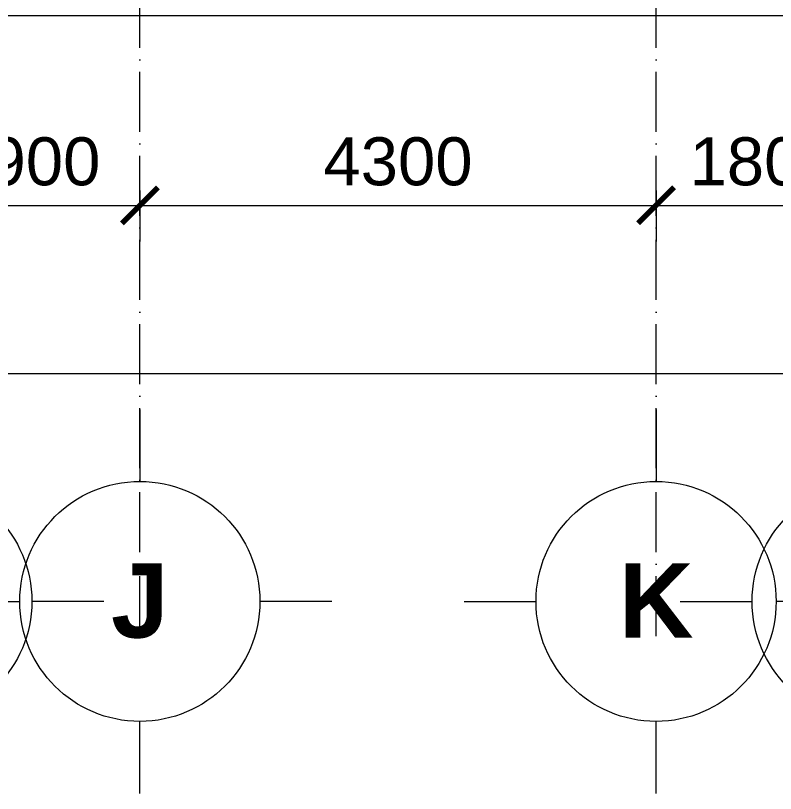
# Model space of a CAD drawing. Header units: millimetres. Extents: x -8482 to 130249, y -7482 to 93550.
# Drawn here: x 25814 to 32144, y -7482 to -1000 of the extents above; entities that cross this region are included whole.
import ezdxf

# ---------------------------------------------------------------- set-up
doc = ezdxf.new("R2010")
doc.units = ezdxf.units.MM
doc.linetypes.add('Grid Line', pattern=[14, 10, -2, 0, -2])
for name, color, linetype, lineweight in [('DIM', 1, 'Continuous', 5), ('KH', 6, 'Continuous', 5), ('MOC RANH', 83, 'Continuous', 15), ('TRUC', 225, 'Continuous', 5)]:
    doc.layers.add(name, color=color, linetype=linetype, lineweight=lineweight)
doc.styles.add('Arial_B', font='arialbd_1.ttf', dxfattribs={"height": 619.047619})
doc.styles.add('TA1', font='arial_1.ttf')
doc.dimstyles.new('D_200_KTx2', dxfattribs={"dimtxt": 400, "dimasz": 300, "dimexe": 300, "dimexo": 300, "dimgap": 160, "dimtad": 1, "dimdec": 0, "dimzin": 9, "dimtxsty": 'TA1', "dimblk": 'ARCHTICK', "dimcen": 1, "dimdle": 300, "dimclrd": 256, "dimclre": 256, "dimclrt": 7, "dimadec": 0, "dimazin": 0, "dimtfac": 1, "dimtdec": 0, "dimtix": 1, "dimtmove": 1, "dimatfit": 3, "dimldrblk": 'ARCHTICK', "dimfxl": 0, "dimtolj": 1, "dimtzin": 0, "dimlwd": -1, "dimlwe": -1, "dimarcsym": 0})

# ---------------------------------------------------------------- blocks, each defined once
blk = doc.blocks.new('ALC1807-ASCENT PLAZA-TANG 1_2_rvt-1-MẶT ĐỨNG TRỤC A-Q')
at = {"layer": 'MOC RANH', "color": 250}
for p, q in [((20159.4, -1000), (26326, -1000)), ((26326, -1000), (37850.8, -1000))]:
    blk.add_line(p, q, dxfattribs=at)
blk = doc.blocks.new('Grid - FamilyAL-KH TRUC-1020318-MẶT ĐỨNG TRỤC A-Q')
at = {"layer": 'KH'}
for p, q in [((-0.1, -6370.4), (-0.1, -6970.4)), ((-1600.1, -7970.4), (-1000.1, -7970.4)), ((1599.9, -7970.4), (999.9, -7970.4)), ((-0.1, -9570.4), (-0.1, -8970.4))]:
    blk.add_line(p, q, dxfattribs=at)
blk.add_circle((-0.1, -7970.4), 1000, dxfattribs=at)
blk = doc.blocks.new('_ARCHTICK')
at = {"color": 0, "linetype": 'ByBlock', "const_width": 0.15}
blk.add_lwpolyline([(-0.5, -0.5), (0.5, 0.5)], dxfattribs=at)
blk = doc.blocks.new('DIMBLOCK8-MẶT ĐỨNG TRỤC A-Q')
at = {"layer": 'Defpoints', "color": 0, "transparency": 16777216}
for p in [(24949.9, -2157.3), (26849.9, -2157.3), (26849.9, -2581.6)]:
    blk.add_point(p, dxfattribs=at)
at = {"layer": 'DIM', "transparency": 16777216}
for p, q in [((24949.9, -2457.3), (24949.9, -2881.6)), ((26849.9, -2457.3), (26849.9, -2881.6)), ((24649.9, -2581.6), (27149.9, -2581.6))]:
    blk.add_line(p, q, dxfattribs=at)
at = {"layer": 'DIM', "transparency": 16777216, "xscale": 300, "yscale": 300, "zscale": 300, "rotation": 180}
blk.add_blockref('_ARCHTICK', (24949.9, -2581.6), dxfattribs=at)
at = {"layer": 'DIM', "transparency": 16777216, "xscale": 300, "yscale": 300, "zscale": 300}
blk.add_blockref('_ARCHTICK', (26849.9, -2581.6), dxfattribs=at)
at = {"layer": 'DIM', "color": 7, "transparency": 16777216, "insert": (25899.9, -2217.3), "char_height": 400, "attachment_point": 5, "style": 'TA1'}
blk.add_mtext('\\A1;1900', dxfattribs=at)
blk = doc.blocks.new('DIMBLOCK9-MẶT ĐỨNG TRỤC A-Q')
at = {"layer": 'Defpoints', "color": 0, "transparency": 16777216}
for p in [(26849.9, -2157.3), (31149.9, -2157.3), (31149.9, -2581.6)]:
    blk.add_point(p, dxfattribs=at)
at = {"layer": 'DIM', "transparency": 16777216}
for p, q in [((26849.9, -2457.3), (26849.9, -2881.6)), ((31149.9, -2457.3), (31149.9, -2881.6)), ((26549.9, -2581.6), (31449.9, -2581.6))]:
    blk.add_line(p, q, dxfattribs=at)
at = {"layer": 'DIM', "transparency": 16777216, "xscale": 300, "yscale": 300, "zscale": 300, "rotation": 180}
blk.add_blockref('_ARCHTICK', (26849.9, -2581.6), dxfattribs=at)
at = {"layer": 'DIM', "transparency": 16777216, "xscale": 300, "yscale": 300, "zscale": 300}
blk.add_blockref('_ARCHTICK', (31149.9, -2581.6), dxfattribs=at)
at = {"layer": 'DIM', "color": 7, "transparency": 16777216, "insert": (28999.9, -2217.2), "char_height": 400, "attachment_point": 5, "style": 'TA1'}
blk.add_mtext('\\A1;4300', dxfattribs=at)
blk = doc.blocks.new('DIMBLOCK10-MẶT ĐỨNG TRỤC A-Q')
at = {"layer": 'Defpoints', "color": 0, "transparency": 16777216}
for p in [(31149.9, -2157.3), (32949.9, -2157.3), (32949.9, -2581.6)]:
    blk.add_point(p, dxfattribs=at)
at = {"layer": 'DIM', "transparency": 16777216}
for p, q in [((31149.9, -2457.3), (31149.9, -2881.6)), ((32949.9, -2457.3), (32949.9, -2881.6)), ((30849.9, -2581.6), (33249.9, -2581.6))]:
    blk.add_line(p, q, dxfattribs=at)
at = {"layer": 'DIM', "transparency": 16777216, "xscale": 300, "yscale": 300, "zscale": 300, "rotation": 180}
blk.add_blockref('_ARCHTICK', (31149.9, -2581.6), dxfattribs=at)
at = {"layer": 'DIM', "transparency": 16777216, "xscale": 300, "yscale": 300, "zscale": 300}
blk.add_blockref('_ARCHTICK', (32949.9, -2581.6), dxfattribs=at)
at = {"layer": 'DIM', "color": 7, "transparency": 16777216, "insert": (32049.9, -2217.3), "char_height": 400, "attachment_point": 5, "style": 'TA1'}
blk.add_mtext('\\A1;1800', dxfattribs=at)
blk = doc.blocks.new('DIMBLOCK41-MẶT ĐỨNG TRỤC A-Q')
at = {"layer": 'Defpoints', "color": 0, "transparency": 16777216}
for p in [(-0.1, -1000), (42599.9, -1000), (42599.9, -3981.6)]:
    blk.add_point(p, dxfattribs=at)
at = {"layer": 'DIM', "transparency": 16777216}
for p, q in [((-0.1, -1300), (-0.1, -4281.6)), ((42599.9, -1300), (42599.9, -4281.6)), ((-300.1, -3981.6), (42899.9, -3981.6))]:
    blk.add_line(p, q, dxfattribs=at)
at = {"layer": 'DIM', "transparency": 16777216, "xscale": 300, "yscale": 300, "zscale": 300, "rotation": 180}
blk.add_blockref('_ARCHTICK', (-0.1, -3981.6), dxfattribs=at)
at = {"layer": 'DIM', "transparency": 16777216, "xscale": 300, "yscale": 300, "zscale": 300}
blk.add_blockref('_ARCHTICK', (42599.9, -3981.6), dxfattribs=at)
at = {"layer": 'DIM', "color": 7, "transparency": 16777216, "insert": (21299.9, -3617.3), "char_height": 400, "attachment_point": 5, "style": 'TA1'}
blk.add_mtext('\\A1;42600', dxfattribs=at)

msp = doc.modelspace()

# ---------------------------------------------------------------- linework, layer by layer
at = {"layer": 'TRUC', "linetype": 'Grid Line', "ltscale": 50}
for p, q in [((26849.9, -6170.4), (26849.9, 93540.4)), ((31149.9, -6170.4), (31149.9, 93540.4))]:
    msp.add_line(p, q, dxfattribs=at)

# ---------------------------------------------------------------- block references
at = {"lineweight": 5}
msp.add_blockref('ALC1807-ASCENT PLAZA-TANG 1_2_rvt-1-MẶT ĐỨNG TRỤC A-Q', (0, 0), dxfattribs=at)
at = {"layer": 'KH'}
for p in [(24950, 2088.9), (26850, 2088.9), (31150, 2088.9), (32950, 2088.9)]:
    msp.add_blockref('Grid - FamilyAL-KH TRUC-1020318-MẶT ĐỨNG TRỤC A-Q', p, dxfattribs=at)

# ---------------------------------------------------------------- texts
at = {"layer": 'KH', "char_height": 619.048, "attachment_point": 2, "line_spacing_factor": 0.941778, "style": 'Arial_B'}
for s, insert, width in [('\\fArial|b1|i0|c0|p34|;J', (26849.7, -5564), 558.244), ('\\fArial|b1|i0|c0|p34|;K', (31149.7, -5564), 727.186)]:
    msp.add_mtext(s, dxfattribs=dict(at, insert=insert, width=width))

# ---------------------------------------------------------------- dimensions: what is measured, and where the dimension line sits
at = {"layer": 'DIM'}
for base, p1, p2, picture, middle in [((42599.9, -3981.6), (-0.1, -1000), (42599.9, -1000), 'DIMBLOCK41-MẶT ĐỨNG TRỤC A-Q', (21299.9, -3617.3)), ((26849.9, -2581.6), (24949.9, -2157.3), (26849.9, -2157.3), 'DIMBLOCK8-MẶT ĐỨNG TRỤC A-Q', (25899.9, -2217.3)), ((31149.9, -2581.6), (26849.9, -2157.3), (31149.9, -2157.3), 'DIMBLOCK9-MẶT ĐỨNG TRỤC A-Q', (28999.9, -2217.2)), ((32949.9, -2581.6), (31149.9, -2157.3), (32949.9, -2157.3), 'DIMBLOCK10-MẶT ĐỨNG TRỤC A-Q', (32049.9, -2217.3))]:
    dim = msp.add_linear_dim(base=base, p1=p1, p2=p2, dimstyle='D_200_KTx2', dxfattribs=at)
    dim.commit()
    dim.dimension.update_dxf_attribs({"geometry": picture, "text_midpoint": middle})

doc.saveas('drawing.dxf')
